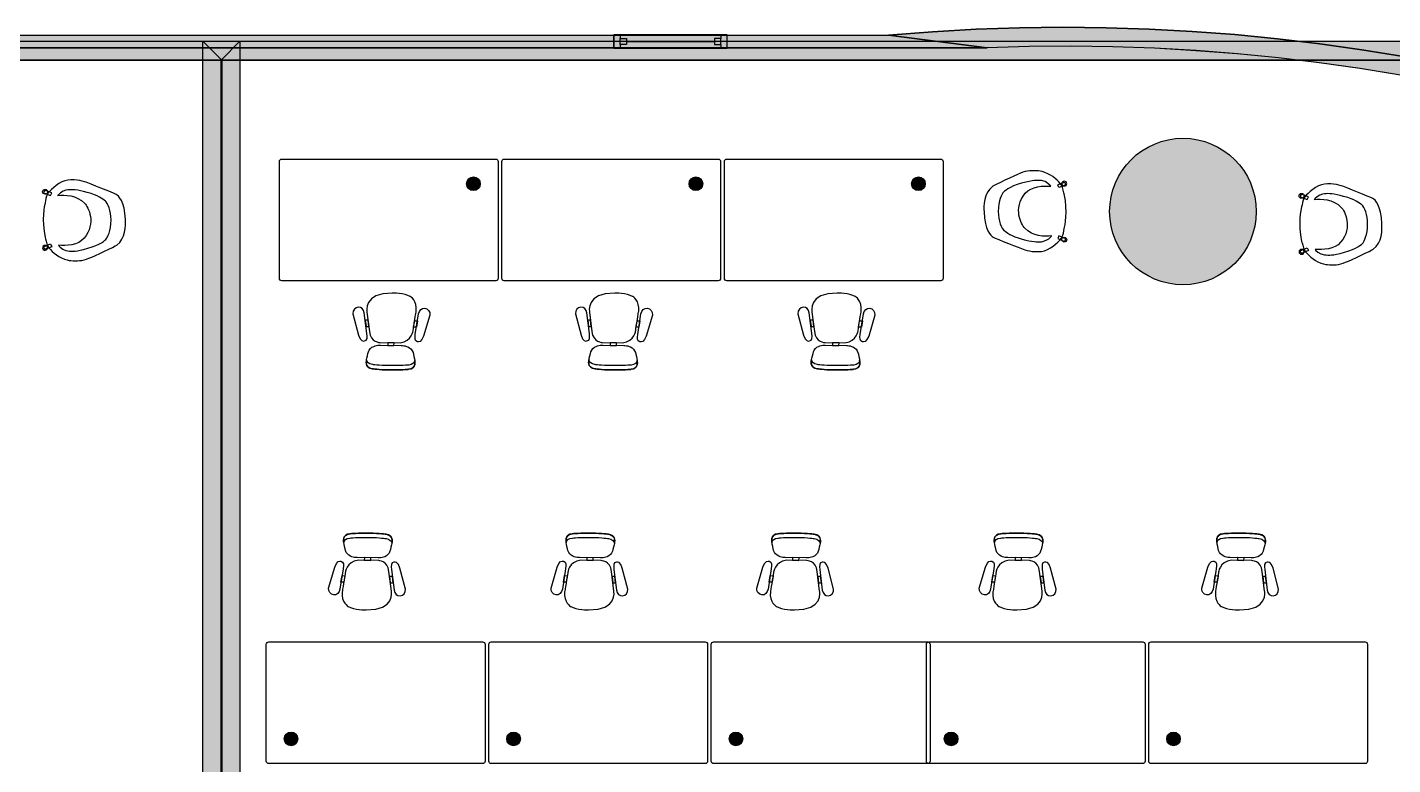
# Model space of a CAD drawing. Extents: x 452 to 33561, y 452 to 25492.
# Drawn here: x 10357 to 21181, y 19645 to 25492 of the extents above; entities that cross this region are included whole.
import ezdxf

# ---------------------------------------------------------------- set-up
doc = ezdxf.new("R2010")
doc.units = 0
doc.header["$MEASUREMENT"] = 0
doc.layers.get('0').update_dxf_attribs({"linetype": 'CONTINUOUS'})
for name, color, linetype in [('BUILDING_ENVELOPE', 7, 'CONTINUOUS'), ('FURNITURE', 7, 'CONTINUOUS'), ('MOVABLE_FURNISHINGS', 7, 'CONTINUOUS')]:
    doc.layers.add(name, color=color, linetype=linetype)

msp = doc.modelspace()

# ---------------------------------------------------------------- hatches: boundary and pattern name
at = {"layer": 'BUILDING_ENVELOPE'}
for points in [[(17185, 25429, -0.357264), (33558, 14299), (33458, 14105, 0.346186), (17965, 25329)], [(452, 25382), (12043, 25382), (11893, 25232), (602, 25232)], [(465, 25429), (17185, 25429), (17965, 25329), (565, 25329)], [(11750, 25382), (21397, 25382), (21247, 25232), (11900, 25232)], [(11750, 6582), (11750, 25382), (11900, 25232), (11900, 6732)], [(12043, 25382), (12043, 6582), (11893, 6732), (11893, 25232)]]:
    msp.add_hatch(color=253, dxfattribs=at).paths.add_polyline_path(points)
at = {"layer": 'FURNITURE'}
h = msp.add_hatch(color=254, dxfattribs=at)
edge = h.paths.add_edge_path()
edge.add_arc((13894, 24251), 54, 0, 360)
h = msp.add_hatch(color=7, dxfattribs=at)
edge = h.paths.add_edge_path()
edge.add_arc((13894, 24251), 37.5, 0, 360)
h = msp.add_hatch(color=254, dxfattribs=at)
edge = h.paths.add_edge_path()
edge.add_arc((15657, 24251), 54, 0, 360)
h = msp.add_hatch(color=7, dxfattribs=at)
edge = h.paths.add_edge_path()
edge.add_arc((15657, 24251), 37.5, 0, 360)
h = msp.add_hatch(color=254, dxfattribs=at)
edge = h.paths.add_edge_path()
edge.add_arc((17421, 24251), 54, 0, 360)
h = msp.add_hatch(color=7, dxfattribs=at)
edge = h.paths.add_edge_path()
edge.add_arc((17421, 24251), 37.5, 0, 360)
h = msp.add_hatch(color=254, dxfattribs=at)
edge = h.paths.add_edge_path()
edge.add_arc((12448, 19850), 54, 0, 360)
h = msp.add_hatch(color=7, dxfattribs=at)
edge = h.paths.add_edge_path()
edge.add_arc((12448, 19850), 37.5, 0, 360)
h = msp.add_hatch(color=254, dxfattribs=at)
edge = h.paths.add_edge_path()
edge.add_arc((14212, 19850), 54, 0, 360)
h = msp.add_hatch(color=7, dxfattribs=at)
edge = h.paths.add_edge_path()
edge.add_arc((14212, 19850), 37.5, 0, 360)
h = msp.add_hatch(color=254, dxfattribs=at)
edge = h.paths.add_edge_path()
edge.add_arc((15975, 19850), 54, 0, 360)
h = msp.add_hatch(color=7, dxfattribs=at)
edge = h.paths.add_edge_path()
edge.add_arc((15975, 19850), 37.5, 0, 360)
h = msp.add_hatch(color=254, dxfattribs=at)
edge = h.paths.add_edge_path()
edge.add_arc((17680, 19850), 54, 0, 360)
h = msp.add_hatch(color=7, dxfattribs=at)
edge = h.paths.add_edge_path()
edge.add_arc((17680, 19850), 37.5, 0, 360)
h = msp.add_hatch(color=254, dxfattribs=at)
edge = h.paths.add_edge_path()
edge.add_arc((19443, 19850), 54, 0, 360)
h = msp.add_hatch(color=7, dxfattribs=at)
edge = h.paths.add_edge_path()
edge.add_arc((19443, 19850), 37.5, 0, 360)
at = {"layer": 'MOVABLE_FURNISHINGS'}
h = msp.add_hatch(color=31, dxfattribs=at)
edge = h.paths.add_edge_path()
edge.add_arc((19518, 24031), 581, 0, 360)

# ---------------------------------------------------------------- linework, layer by layer
at = {"color": 7, "linetype": 'CONTINUOUS'}
for p, q in [((12939, 23220), (12983, 23052)), ((13050, 23063), (13029, 23227)), ((13050, 23234), (13069, 23081)), ((13433, 23057), (13459, 23220)), ((13549, 23210), (13499, 23044)), ((14703, 23220), (14747, 23052)), ((14813, 23063), (14793, 23227)), ((14814, 23234), (14833, 23081)), ((15197, 23057), (15222, 23220)), ((15312, 23210), (15263, 23044)), ((16466, 23220), (16510, 23052)), ((16577, 23063), (16556, 23227)), ((16577, 23234), (16597, 23081)), ((16960, 23057), (16986, 23220)), ((17076, 23210), (17027, 23044)), ((13154, 22992), (13312, 22990)), ((13156, 22971), (13322, 22969)), ((14918, 22992), (15076, 22990)), ((14919, 22971), (15086, 22969)), ((16681, 22992), (16839, 22990)), ((16683, 22971), (16850, 22969)), ((13138, 21285), (12971, 21288)), ((13140, 21264), (12982, 21266)), ((14902, 21285), (14735, 21288)), ((14903, 21264), (14745, 21266)), ((16533, 21285), (16366, 21288)), ((16534, 21264), (16376, 21266)), ((18296, 21285), (18130, 21288)), ((18298, 21264), (18140, 21266)), ((20060, 21285), (19893, 21288)), ((20061, 21264), (19903, 21266)), ((12745, 21046), (12794, 21212)), ((12861, 21199), (12835, 21036)), ((13244, 21022), (13224, 21176)), ((13244, 21193), (13265, 21030)), ((13355, 21037), (13311, 21204)), ((14509, 21046), (14558, 21212)), ((14624, 21199), (14599, 21036)), ((15007, 21022), (14988, 21176)), ((15008, 21193), (15028, 21030)), ((15118, 21037), (15074, 21204)), ((16140, 21046), (16189, 21212)), ((16255, 21199), (16230, 21036)), ((16638, 21022), (16619, 21176)), ((16639, 21193), (16659, 21030)), ((16749, 21037), (16705, 21204)), ((17903, 21046), (17952, 21212)), ((18019, 21199), (17993, 21036)), ((18402, 21022), (18382, 21176)), ((18402, 21193), (18423, 21030)), ((18513, 21037), (18469, 21204)), ((19667, 21046), (19716, 21212)), ((19782, 21199), (19757, 21036)), ((20165, 21022), (20146, 21176)), ((20166, 21193), (20186, 21030)), ((20276, 21037), (20232, 21204))]:
    msp.add_line(p, q, dxfattribs=at)
for points in [[(13059, 23170), (13036, 23170), (13043, 23119), (13065, 23119)], [(13428, 23164), (13450, 23164), (13442, 23113), (13420, 23114)], [(14822, 23170), (14800, 23170), (14806, 23119), (14828, 23119)], [(15191, 23164), (15214, 23164), (15205, 23113), (15183, 23114)], [(16586, 23170), (16563, 23170), (16570, 23119), (16592, 23119)], [(16955, 23164), (16977, 23164), (16969, 23113), (16947, 23114)], [(13265, 22991), (13214, 22991), (13214, 22970), (13264, 22969)], [(15028, 22991), (14978, 22991), (14977, 22970), (15028, 22969)], [(16792, 22991), (16741, 22991), (16741, 22970), (16791, 22969)], [(13029, 21266), (13080, 21265), (13080, 21286), (13030, 21287)], [(14793, 21266), (14843, 21265), (14844, 21286), (14793, 21287)], [(16424, 21266), (16474, 21265), (16475, 21286), (16424, 21287)], [(18187, 21266), (18238, 21265), (18238, 21286), (18188, 21287)], [(19951, 21266), (20001, 21265), (20002, 21286), (19951, 21287)], [(12866, 21092), (12844, 21092), (12852, 21144), (12874, 21143)], [(13235, 21086), (13258, 21086), (13251, 21137), (13229, 21137)], [(14630, 21092), (14607, 21092), (14616, 21144), (14638, 21143)], [(14999, 21086), (15021, 21086), (15015, 21137), (14993, 21137)], [(16261, 21092), (16238, 21092), (16247, 21144), (16269, 21143)], [(16630, 21086), (16652, 21086), (16646, 21137), (16624, 21137)], [(18024, 21092), (18002, 21092), (18010, 21144), (18032, 21143)], [(18393, 21086), (18416, 21086), (18409, 21137), (18387, 21137)], [(19788, 21092), (19766, 21092), (19774, 21144), (19796, 21143)], [(20157, 21086), (20179, 21086), (20173, 21137), (20151, 21137)]]:
    msp.add_lwpolyline(points, close=True, dxfattribs=at)
for points in [[(13250, 23385), (13018, 23388), (13050, 23234), (13050, 23234)], [(13392, 23358), (13349, 23383), (13250, 23385), (13250, 23385)], [(15014, 23385), (14781, 23388), (14814, 23234), (14814, 23234)], [(15156, 23358), (15112, 23383), (15014, 23385), (15014, 23385)], [(16777, 23385), (16545, 23388), (16577, 23234), (16577, 23234)], [(16919, 23358), (16876, 23383), (16777, 23385), (16777, 23385)], [(12981, 23274), (12956, 23272), (12937, 23248), (12939, 23220)], [(13029, 23227), (13024, 23254), (13006, 23276), (12981, 23274)], [(13440, 23240), (13451, 23324), (13392, 23358), (13392, 23358)], [(14745, 23274), (14720, 23272), (14701, 23248), (14703, 23220)], [(14793, 23227), (14788, 23254), (14770, 23276), (14745, 23274)], [(15204, 23240), (15214, 23324), (15156, 23358), (15156, 23358)], [(16508, 23274), (16483, 23272), (16465, 23248), (16466, 23220)], [(16556, 23227), (16552, 23254), (16533, 23276), (16508, 23274)], [(16967, 23240), (16978, 23324), (16919, 23358), (16919, 23358)], [(13416, 23089), (13419, 23114), (13440, 23240), (13440, 23240)], [(13459, 23220), (13464, 23247), (13483, 23268), (13508, 23265)], [(13508, 23265), (13533, 23263), (13551, 23238), (13549, 23210)], [(15180, 23089), (15183, 23114), (15204, 23240), (15204, 23240)], [(15222, 23220), (15228, 23247), (15247, 23268), (15272, 23265)], [(15272, 23265), (15297, 23263), (15315, 23238), (15312, 23210)], [(16943, 23089), (16947, 23114), (16967, 23240), (16967, 23240)], [(16986, 23220), (16991, 23247), (17011, 23268), (17035, 23265)], [(17035, 23265), (17060, 23263), (17078, 23238), (17076, 23210)], [(13031, 23005), (13055, 23009), (13052, 23032), (13050, 23063)], [(13069, 23081), (13078, 22993), (13154, 22992), (13154, 22992)], [(13312, 22990), (13409, 23003), (13416, 23089), (13416, 23089)], [(13450, 22999), (13426, 23004), (13430, 23027), (13433, 23057)], [(14794, 23005), (14819, 23009), (14815, 23032), (14813, 23063)], [(14833, 23081), (14841, 22993), (14918, 22992), (14918, 22992)], [(15076, 22990), (15173, 23003), (15180, 23089), (15180, 23089)], [(15214, 22999), (15190, 23004), (15194, 23027), (15197, 23057)], [(16558, 23005), (16582, 23009), (16579, 23032), (16577, 23063)], [(16597, 23081), (16605, 22993), (16681, 22992), (16681, 22992)], [(16839, 22990), (16936, 23003), (16943, 23089), (16943, 23089)], [(16977, 22999), (16953, 23004), (16957, 23027), (16960, 23057)], [(12983, 23052), (12998, 23000), (13021, 23003), (13031, 23005)], [(13061, 22918), (13069, 22940), (13084, 22954), (13103, 22962)], [(13103, 22962), (13117, 22968), (13132, 22971), (13147, 22971)], [(13147, 22971), (13150, 22971), (13153, 22971), (13156, 22971)], [(13322, 22969), (13325, 22968), (13328, 22968), (13331, 22968)], [(13331, 22968), (13346, 22968), (13361, 22964), (13375, 22958)], [(13375, 22958), (13394, 22949), (13408, 22934), (13415, 22912)], [(13499, 23044), (13483, 22993), (13460, 22997), (13450, 22999)], [(14747, 23052), (14761, 23000), (14785, 23003), (14794, 23005)], [(14825, 22918), (14833, 22940), (14847, 22954), (14867, 22962)], [(14867, 22962), (14881, 22968), (14895, 22971), (14910, 22971)], [(14910, 22971), (14913, 22971), (14916, 22971), (14919, 22971)], [(15086, 22969), (15089, 22968), (15092, 22968), (15095, 22968)], [(15095, 22968), (15110, 22968), (15124, 22964), (15138, 22958)], [(15138, 22958), (15157, 22949), (15171, 22934), (15178, 22912)], [(15263, 23044), (15247, 22993), (15223, 22997), (15214, 22999)], [(16510, 23052), (16525, 23000), (16548, 23003), (16558, 23005)], [(16589, 22918), (16596, 22940), (16611, 22954), (16630, 22962)], [(16630, 22962), (16644, 22968), (16659, 22971), (16674, 22971)], [(16674, 22971), (16677, 22971), (16680, 22971), (16683, 22971)], [(16850, 22969), (16852, 22968), (16855, 22968), (16858, 22968)], [(16858, 22968), (16873, 22968), (16888, 22964), (16902, 22958)], [(16902, 22958), (16921, 22949), (16935, 22934), (16942, 22912)], [(17027, 23044), (17010, 22993), (16987, 22997), (16977, 22999)], [(13092, 22784), (13027, 22793), (13047, 22857), (13047, 22857)], [(13046, 22855), (13043, 22844), (13034, 22792), (13092, 22784)], [(13093, 22818), (13062, 22823), (13050, 22839), (13046, 22855)], [(13047, 22857), (13048, 22864), (13058, 22910), (13061, 22918)], [(13428, 22851), (13428, 22851), (13446, 22787), (13380, 22780)], [(13380, 22780), (13439, 22786), (13431, 22838), (13428, 22849)], [(13428, 22849), (13424, 22833), (13411, 22817), (13381, 22814)], [(13415, 22912), (13418, 22904), (13427, 22858), (13428, 22851)], [(14856, 22784), (14790, 22793), (14810, 22857), (14810, 22857)], [(14810, 22855), (14807, 22844), (14797, 22792), (14856, 22784)], [(14810, 22857), (14811, 22864), (14822, 22910), (14825, 22918)], [(14856, 22818), (14826, 22823), (14814, 22839), (14810, 22855)], [(15191, 22851), (15191, 22851), (15209, 22787), (15144, 22780)], [(15144, 22780), (15202, 22786), (15194, 22838), (15192, 22849)], [(15192, 22849), (15187, 22833), (15175, 22817), (15144, 22814)], [(15178, 22912), (15181, 22904), (15191, 22858), (15191, 22851)], [(16619, 22784), (16554, 22793), (16574, 22857), (16574, 22857)], [(16573, 22855), (16571, 22844), (16561, 22792), (16619, 22784)], [(16620, 22818), (16589, 22823), (16577, 22839), (16573, 22855)], [(16574, 22857), (16575, 22864), (16586, 22910), (16589, 22918)], [(16955, 22851), (16955, 22851), (16973, 22787), (16907, 22780)], [(16907, 22780), (16966, 22786), (16958, 22838), (16955, 22849)], [(16955, 22849), (16951, 22833), (16939, 22817), (16908, 22814)], [(16942, 22912), (16945, 22904), (16954, 22858), (16955, 22851)], [(13226, 22775), (13141, 22776), (13092, 22784), (13092, 22784)], [(13092, 22784), (13092, 22784), (13141, 22776), (13226, 22775)], [(13227, 22809), (13141, 22810), (13093, 22818), (13093, 22818)], [(13380, 22780), (13380, 22780), (13312, 22774), (13226, 22775)], [(13226, 22775), (13312, 22774), (13380, 22780), (13380, 22780)], [(13381, 22814), (13381, 22814), (13312, 22808), (13227, 22809)], [(14990, 22809), (14905, 22810), (14856, 22818), (14856, 22818)], [(14990, 22775), (14904, 22776), (14856, 22784), (14856, 22784)], [(14856, 22784), (14856, 22784), (14904, 22776), (14990, 22775)], [(15144, 22814), (15144, 22814), (15076, 22808), (14990, 22809)], [(15144, 22780), (15144, 22780), (15075, 22774), (14990, 22775)], [(14990, 22775), (15075, 22774), (15144, 22780), (15144, 22780)], [(16753, 22775), (16668, 22776), (16619, 22784), (16619, 22784)], [(16619, 22784), (16619, 22784), (16668, 22776), (16753, 22775)], [(16754, 22809), (16668, 22810), (16620, 22818), (16620, 22818)], [(16907, 22780), (16907, 22780), (16839, 22774), (16753, 22775)], [(16753, 22775), (16839, 22774), (16907, 22780), (16907, 22780)], [(16908, 22814), (16908, 22814), (16839, 22808), (16754, 22809)], [(12866, 21405), (12866, 21405), (12848, 21469), (12914, 21476)], [(12914, 21476), (12855, 21470), (12863, 21418), (12866, 21407)], [(12866, 21407), (12870, 21423), (12882, 21439), (12913, 21442)], [(12913, 21442), (12913, 21442), (12982, 21449), (13067, 21447)], [(12914, 21476), (12914, 21476), (12982, 21483), (13068, 21481)], [(13068, 21481), (12982, 21483), (12914, 21476), (12914, 21476)], [(13067, 21447), (13153, 21446), (13201, 21438), (13201, 21438)], [(13068, 21481), (13153, 21480), (13202, 21472), (13202, 21472)], [(13202, 21472), (13202, 21472), (13153, 21480), (13068, 21481)], [(13201, 21438), (13232, 21434), (13244, 21417), (13248, 21401)], [(13202, 21472), (13267, 21463), (13247, 21399), (13247, 21399)], [(13248, 21401), (13250, 21412), (13260, 21464), (13202, 21472)], [(14630, 21405), (14630, 21405), (14612, 21469), (14677, 21476)], [(14677, 21476), (14619, 21470), (14627, 21418), (14629, 21407)], [(14629, 21407), (14634, 21423), (14646, 21439), (14677, 21442)], [(14677, 21476), (14677, 21476), (14746, 21483), (14831, 21481)], [(14831, 21481), (14746, 21483), (14677, 21476), (14677, 21476)], [(14677, 21442), (14677, 21442), (14745, 21449), (14831, 21447)], [(14831, 21481), (14917, 21480), (14965, 21472), (14965, 21472)], [(14965, 21472), (14965, 21472), (14917, 21480), (14831, 21481)], [(14831, 21447), (14916, 21446), (14965, 21438), (14965, 21438)], [(14965, 21472), (15030, 21463), (15011, 21399), (15011, 21399)], [(15011, 21401), (15014, 21412), (15024, 21464), (14965, 21472)], [(14965, 21438), (14995, 21434), (15007, 21417), (15011, 21401)], [(16261, 21405), (16261, 21405), (16243, 21469), (16308, 21476)], [(16308, 21476), (16250, 21470), (16258, 21418), (16260, 21407)], [(16260, 21407), (16265, 21423), (16277, 21439), (16308, 21442)], [(16308, 21476), (16308, 21476), (16377, 21483), (16462, 21481)], [(16462, 21481), (16377, 21483), (16308, 21476), (16308, 21476)], [(16308, 21442), (16308, 21442), (16376, 21449), (16462, 21447)], [(16462, 21481), (16548, 21480), (16596, 21472), (16596, 21472)], [(16596, 21472), (16596, 21472), (16548, 21480), (16462, 21481)], [(16462, 21447), (16547, 21446), (16596, 21438), (16596, 21438)], [(16596, 21472), (16661, 21463), (16642, 21399), (16642, 21399)], [(16642, 21401), (16645, 21412), (16655, 21464), (16596, 21472)], [(16596, 21438), (16626, 21434), (16638, 21417), (16642, 21401)], [(18024, 21405), (18024, 21405), (18006, 21469), (18072, 21476)], [(18072, 21476), (18013, 21470), (18021, 21418), (18024, 21407)], [(18024, 21407), (18028, 21423), (18040, 21439), (18071, 21442)], [(18071, 21442), (18071, 21442), (18140, 21449), (18225, 21447)], [(18072, 21476), (18072, 21476), (18140, 21483), (18226, 21481)], [(18226, 21481), (18140, 21483), (18072, 21476), (18072, 21476)], [(18225, 21447), (18311, 21446), (18359, 21438), (18359, 21438)], [(18226, 21481), (18311, 21480), (18360, 21472), (18360, 21472)], [(18360, 21472), (18360, 21472), (18311, 21480), (18226, 21481)], [(18359, 21438), (18390, 21434), (18402, 21417), (18406, 21401)], [(18360, 21472), (18425, 21463), (18405, 21399), (18405, 21399)], [(18406, 21401), (18408, 21412), (18418, 21464), (18360, 21472)], [(19788, 21405), (19788, 21405), (19770, 21469), (19835, 21476)], [(19835, 21476), (19777, 21470), (19785, 21418), (19787, 21407)], [(19787, 21407), (19792, 21423), (19804, 21439), (19835, 21442)], [(19835, 21476), (19835, 21476), (19904, 21483), (19989, 21481)], [(19989, 21481), (19904, 21483), (19835, 21476), (19835, 21476)], [(19835, 21442), (19835, 21442), (19903, 21449), (19989, 21447)], [(19989, 21481), (20075, 21480), (20123, 21472), (20123, 21472)], [(20123, 21472), (20123, 21472), (20075, 21480), (19989, 21481)], [(19989, 21447), (20074, 21446), (20123, 21438), (20123, 21438)], [(20123, 21472), (20189, 21463), (20169, 21399), (20169, 21399)], [(20169, 21401), (20172, 21412), (20182, 21464), (20123, 21472)], [(20123, 21438), (20154, 21434), (20165, 21417), (20169, 21401)], [(12879, 21344), (12876, 21352), (12867, 21398), (12866, 21405)], [(12919, 21299), (12900, 21307), (12886, 21322), (12879, 21344)], [(13232, 21338), (13225, 21317), (13210, 21302), (13191, 21294)], [(13247, 21399), (13246, 21392), (13235, 21347), (13232, 21338)], [(14643, 21344), (14640, 21352), (14630, 21398), (14630, 21405)], [(14683, 21299), (14664, 21307), (14650, 21322), (14643, 21344)], [(14996, 21338), (14988, 21317), (14974, 21302), (14954, 21294)], [(15011, 21399), (15010, 21392), (14999, 21347), (14996, 21338)], [(16273, 21344), (16271, 21352), (16261, 21398), (16261, 21405)], [(16314, 21299), (16295, 21307), (16281, 21322), (16273, 21344)], [(16627, 21338), (16619, 21317), (16605, 21302), (16585, 21294)], [(16642, 21399), (16641, 21392), (16630, 21347), (16627, 21338)], [(18037, 21344), (18034, 21352), (18025, 21398), (18024, 21405)], [(18077, 21299), (18058, 21307), (18044, 21322), (18037, 21344)], [(18390, 21338), (18383, 21317), (18368, 21302), (18349, 21294)], [(18405, 21399), (18404, 21392), (18394, 21347), (18390, 21338)], [(19801, 21344), (19798, 21352), (19788, 21398), (19788, 21405)], [(19841, 21299), (19822, 21307), (19808, 21322), (19801, 21344)], [(20154, 21338), (20146, 21317), (20132, 21302), (20112, 21294)], [(20169, 21399), (20168, 21392), (20157, 21347), (20154, 21338)], [(12794, 21212), (12811, 21264), (12834, 21260), (12844, 21258)], [(12844, 21258), (12868, 21253), (12864, 21230), (12861, 21199)], [(12982, 21266), (12885, 21253), (12878, 21167), (12878, 21167)], [(12963, 21288), (12948, 21288), (12933, 21292), (12919, 21299)], [(12971, 21288), (12969, 21288), (12966, 21288), (12963, 21288)], [(13147, 21285), (13144, 21285), (13141, 21285), (13138, 21285)], [(13224, 21176), (13216, 21263), (13140, 21264), (13140, 21264)], [(13191, 21294), (13177, 21289), (13162, 21285), (13147, 21285)], [(13263, 21251), (13239, 21247), (13242, 21224), (13244, 21193)], [(13311, 21204), (13296, 21256), (13273, 21253), (13263, 21251)], [(14558, 21212), (14574, 21264), (14598, 21260), (14607, 21258)], [(14607, 21258), (14631, 21253), (14627, 21230), (14624, 21199)], [(14745, 21266), (14648, 21253), (14641, 21167), (14641, 21167)], [(14726, 21288), (14711, 21288), (14697, 21292), (14683, 21299)], [(14735, 21288), (14732, 21288), (14729, 21288), (14726, 21288)], [(14911, 21285), (14908, 21285), (14905, 21285), (14902, 21285)], [(14988, 21176), (14980, 21263), (14903, 21264), (14903, 21264)], [(14954, 21294), (14940, 21289), (14926, 21285), (14911, 21285)], [(15027, 21251), (15002, 21247), (15006, 21224), (15008, 21193)], [(15074, 21204), (15060, 21256), (15036, 21253), (15027, 21251)], [(16189, 21212), (16205, 21264), (16229, 21260), (16238, 21258)], [(16238, 21258), (16262, 21253), (16258, 21230), (16255, 21199)], [(16376, 21266), (16279, 21253), (16272, 21167), (16272, 21167)], [(16357, 21288), (16342, 21288), (16328, 21292), (16314, 21299)], [(16366, 21288), (16363, 21288), (16360, 21288), (16357, 21288)], [(16542, 21285), (16539, 21285), (16536, 21285), (16533, 21285)], [(16619, 21176), (16611, 21263), (16534, 21264), (16534, 21264)], [(16585, 21294), (16571, 21289), (16557, 21285), (16542, 21285)], [(16658, 21251), (16633, 21247), (16637, 21224), (16639, 21193)], [(16705, 21204), (16691, 21256), (16667, 21253), (16658, 21251)], [(17952, 21212), (17969, 21264), (17992, 21260), (18002, 21258)], [(18002, 21258), (18026, 21253), (18022, 21230), (18019, 21199)], [(18140, 21266), (18043, 21253), (18036, 21167), (18036, 21167)], [(18121, 21288), (18106, 21288), (18091, 21292), (18077, 21299)], [(18130, 21288), (18127, 21288), (18124, 21288), (18121, 21288)], [(18305, 21285), (18302, 21285), (18299, 21285), (18296, 21285)], [(18382, 21176), (18374, 21263), (18298, 21264), (18298, 21264)], [(18349, 21294), (18335, 21289), (18320, 21285), (18305, 21285)], [(18421, 21251), (18397, 21247), (18400, 21224), (18402, 21193)], [(18469, 21204), (18454, 21256), (18431, 21253), (18421, 21251)], [(19716, 21212), (19732, 21264), (19756, 21260), (19765, 21258)], [(19765, 21258), (19789, 21253), (19785, 21230), (19782, 21199)], [(19903, 21266), (19806, 21253), (19799, 21167), (19799, 21167)], [(19884, 21288), (19869, 21288), (19855, 21292), (19841, 21299)], [(19893, 21288), (19890, 21288), (19887, 21288), (19884, 21288)], [(20069, 21285), (20066, 21285), (20063, 21285), (20060, 21285)], [(20146, 21176), (20138, 21263), (20061, 21264), (20061, 21264)], [(20112, 21294), (20098, 21289), (20084, 21285), (20069, 21285)], [(20185, 21251), (20160, 21247), (20164, 21224), (20166, 21193)], [(20232, 21204), (20218, 21256), (20194, 21253), (20185, 21251)], [(12878, 21167), (12874, 21143), (12854, 21016), (12854, 21016)], [(14641, 21167), (14638, 21143), (14617, 21016), (14617, 21016)], [(16272, 21167), (16269, 21143), (16248, 21016), (16248, 21016)], [(18036, 21167), (18032, 21143), (18012, 21016), (18012, 21016)], [(19799, 21167), (19796, 21143), (19776, 21016), (19776, 21016)], [(12786, 20991), (12761, 20994), (12743, 21018), (12745, 21046)], [(12835, 21036), (12830, 21009), (12810, 20988), (12786, 20991)], [(12854, 21016), (12843, 20933), (12902, 20899), (12902, 20899)], [(13044, 20872), (13276, 20868), (13244, 21022), (13244, 21022)], [(13265, 21030), (13269, 21002), (13288, 20981), (13313, 20983)], [(13313, 20983), (13338, 20985), (13356, 21009), (13355, 21037)], [(14549, 20991), (14524, 20994), (14506, 21018), (14509, 21046)], [(14599, 21036), (14593, 21009), (14574, 20988), (14549, 20991)], [(14617, 21016), (14607, 20933), (14665, 20899), (14665, 20899)], [(14807, 20872), (15040, 20868), (15007, 21022), (15007, 21022)], [(15028, 21030), (15033, 21002), (15051, 20981), (15076, 20983)], [(15076, 20983), (15101, 20985), (15120, 21009), (15118, 21037)], [(16180, 20991), (16155, 20994), (16137, 21018), (16140, 21046)], [(16230, 21036), (16224, 21009), (16205, 20988), (16180, 20991)], [(16248, 21016), (16238, 20933), (16296, 20899), (16296, 20899)], [(16438, 20872), (16671, 20868), (16638, 21022), (16638, 21022)], [(16659, 21030), (16664, 21002), (16682, 20981), (16707, 20983)], [(16707, 20983), (16732, 20985), (16751, 21009), (16749, 21037)], [(17944, 20991), (17919, 20994), (17901, 21018), (17903, 21046)], [(17993, 21036), (17988, 21009), (17969, 20988), (17944, 20991)], [(18012, 21016), (18001, 20933), (18060, 20899), (18060, 20899)], [(18202, 20872), (18434, 20868), (18402, 21022), (18402, 21022)], [(18423, 21030), (18427, 21002), (18446, 20981), (18471, 20983)], [(18471, 20983), (18496, 20985), (18515, 21009), (18513, 21037)], [(19707, 20991), (19682, 20994), (19664, 21018), (19667, 21046)], [(19757, 21036), (19751, 21009), (19732, 20988), (19707, 20991)], [(19776, 21016), (19765, 20933), (19823, 20899), (19823, 20899)], [(19965, 20872), (20198, 20868), (20165, 21022), (20165, 21022)], [(20186, 21030), (20191, 21002), (20209, 20981), (20234, 20983)], [(20234, 20983), (20259, 20985), (20278, 21009), (20276, 21037)], [(12902, 20899), (12945, 20873), (13044, 20872), (13044, 20872)], [(14665, 20899), (14709, 20873), (14807, 20872), (14807, 20872)], [(16296, 20899), (16340, 20873), (16438, 20872), (16438, 20872)], [(18060, 20899), (18103, 20873), (18202, 20872), (18202, 20872)], [(19823, 20899), (19867, 20873), (19965, 20872), (19965, 20872)]]:
    msp.add_open_spline(points, degree=3, dxfattribs=at)
at = {"layer": 'BUILDING_ENVELOPE', "color": 7, "linetype": 'CONTINUOUS'}
for p, q in [((452, 25382), (12043, 25382)), ((465, 25429), (17185, 25429)), ((565, 25329), (17965, 25329)), ((11750, 25382), (21397, 25382)), ((11750, 6582), (11750, 25382)), ((12043, 25382), (12043, 6582)), ((15006, 25329), (15006, 25429)), ((15006, 25429), (15056, 25429)), ((15006, 25329), (15006, 25429)), ((15056, 25329), (15006, 25329)), ((15056, 25429), (15056, 25404)), ((15056, 25354), (15056, 25329)), ((15106, 25379), (15806, 25379)), ((15906, 25429), (15856, 25429)), ((15856, 25429), (15856, 25404)), ((15856, 25354), (15856, 25329)), ((15856, 25329), (15906, 25329)), ((15906, 25329), (15906, 25429)), ((15906, 25329), (15906, 25429)), ((602, 25232), (11893, 25232)), ((11893, 25232), (11893, 6732)), ((11900, 25232), (21247, 25232)), ((11900, 6732), (11900, 25232))]:
    msp.add_line(p, q, dxfattribs=at)
msp.add_lwpolyline([(17185, 25429, -0.357264), (33558, 14299), (33458, 14105, 0.346186), (17965, 25329)], format="xyb", close=True, dxfattribs=at)
for points in [[(452, 25382), (12043, 25382), (11893, 25232), (602, 25232)], [(465, 25429), (17185, 25429), (17965, 25329), (565, 25329)], [(11750, 25382), (21397, 25382), (21247, 25232), (11900, 25232)], [(11750, 6582), (11750, 25382), (11900, 25232), (11900, 6732)], [(12043, 25382), (12043, 6582), (11893, 6732), (11893, 25232)], [(15006, 25327), (15906, 25327), (15906, 25432), (15006, 25432)], [(15056, 25404), (15106, 25404), (15106, 25354), (15056, 25354)], [(15856, 25404), (15806, 25404), (15806, 25354), (15856, 25354)]]:
    msp.add_lwpolyline(points, close=True, dxfattribs=at)
for radius, start, end in [(15622, 16.4724, 95.1122), (15472, 15.8897, 92.2703)]:
    msp.add_arc((18577, 9869), radius, start, end, dxfattribs=at)
at = {"layer": 'FURNITURE', "color": 7, "linetype": 'CONTINUOUS'}
for p, q in [((12356, 23501), (12356, 24428)), ((12375, 24447), (14071, 24447)), ((14090, 24428), (14090, 23501)), ((14119, 23501), (14119, 24428)), ((14138, 24447), (15834, 24447)), ((15853, 24428), (15853, 23501)), ((15883, 23501), (15883, 24428)), ((15902, 24447), (17598, 24447)), ((17617, 24428), (17617, 23501)), ((18525, 24243), (18566, 24260)), ((10500, 24174), (10542, 24157)), ((10551, 24178), (10509, 24196)), ((10542, 24157), (10551, 24178)), ((18534, 24221), (18525, 24243)), ((18576, 24238), (18534, 24221)), ((20460, 24142), (20502, 24125)), ((20512, 24147), (20470, 24164)), ((20502, 24125), (20512, 24147)), ((18534, 23838), (18525, 23817)), ((18525, 23817), (18566, 23799)), ((18576, 23821), (18534, 23838)), ((10500, 23757), (10542, 23774)), ((10551, 23752), (10509, 23735)), ((10542, 23774), (10551, 23752)), ((20460, 23725), (20502, 23742)), ((20512, 23721), (20470, 23703)), ((20502, 23742), (20512, 23721)), ((14071, 23482), (12375, 23482)), ((15834, 23482), (14138, 23482)), ((17598, 23482), (15902, 23482)), ((12252, 19673), (12252, 20600)), ((12271, 20619), (13967, 20619)), ((13986, 20600), (13986, 19673)), ((14016, 19673), (14016, 20600)), ((14035, 20619), (15731, 20619)), ((15750, 20600), (15750, 19673)), ((15779, 19673), (15779, 20600)), ((15798, 20619), (17494, 20619)), ((17484, 19673), (17484, 20600)), ((17503, 20619), (19199, 20619)), ((17513, 20600), (17513, 19673)), ((19218, 20600), (19218, 19673)), ((19247, 19673), (19247, 20600)), ((19266, 20619), (20962, 20619)), ((20981, 20600), (20981, 19673)), ((13967, 19654), (12271, 19654)), ((15731, 19654), (14035, 19654)), ((17494, 19654), (15798, 19654)), ((19199, 19654), (17503, 19654)), ((20962, 19654), (19266, 19654))]:
    msp.add_line(p, q, dxfattribs=at)
for centre, radius in [((13894, 24251), 54), ((13894, 24251), 37.5), ((15657, 24251), 54), ((15657, 24251), 37.5), ((17421, 24251), 54), ((17421, 24251), 37.5), ((12448, 19850), 54), ((12448, 19850), 37.5), ((14212, 19850), 54), ((14212, 19850), 37.5), ((15975, 19850), 54), ((15975, 19850), 37.5), ((17680, 19850), 54), ((17680, 19850), 37.5), ((19443, 19850), 54), ((19443, 19850), 37.5)]:
    msp.add_circle(centre, radius, dxfattribs=at)
for points in [[(12356, 24428), (12356, 24438), (12364, 24447), (12375, 24447)], [(14071, 24447), (14081, 24447), (14090, 24438), (14090, 24428)], [(14119, 24428), (14119, 24438), (14128, 24447), (14138, 24447)], [(15834, 24447), (15845, 24447), (15853, 24438), (15853, 24428)], [(15883, 24428), (15883, 24438), (15891, 24447), (15902, 24447)], [(17598, 24447), (17608, 24447), (17617, 24438), (17617, 24428)], [(18373, 24353), (18328, 24356), (18281, 24358), (18231, 24334)], [(18448, 24331), (18415, 24346), (18385, 24353), (18373, 24353)], [(10655, 24275), (10592, 24255), (10529, 24191), (10517, 24168)], [(10824, 24263), (10793, 24275), (10718, 24292), (10655, 24275)], [(11061, 24167), (11042, 24178), (10838, 24258), (10824, 24263)], [(18231, 24334), (18179, 24316), (18025, 24239), (18010, 24231)], [(18239, 24255), (18138, 24228), (18101, 24191), (18091, 24179)], [(18398, 24276), (18355, 24280), (18339, 24282), (18239, 24255)], [(18471, 24232), (18467, 24238), (18438, 24271), (18398, 24276)], [(18557, 24236), (18550, 24251), (18502, 24306), (18448, 24331)], [(18570, 24269), (18560, 24265), (18555, 24253), (18559, 24244)], [(18566, 24260), (18566, 24260), (18580, 24268), (18586, 24255)], [(18596, 24259), (18592, 24269), (18580, 24273), (18570, 24269)], [(18586, 24255), (18592, 24241), (18576, 24238), (18576, 24238)], [(18585, 24234), (18595, 24238), (18600, 24249), (18596, 24259)], [(20785, 24231), (20754, 24243), (20679, 24260), (20616, 24243)], [(10491, 24170), (10480, 24174), (10475, 24185), (10480, 24195)], [(10480, 24195), (10484, 24205), (10496, 24209), (10506, 24205)], [(10490, 24191), (10483, 24177), (10500, 24174), (10500, 24174)], [(10509, 24196), (10509, 24196), (10496, 24204), (10490, 24191)], [(10517, 24179), (10513, 24170), (10501, 24165), (10491, 24170)], [(10517, 24168), (10507, 24150), (10501, 24120), (10498, 24099)], [(10506, 24205), (10516, 24200), (10521, 24189), (10517, 24179)], [(10598, 24157), (10655, 24165), (10746, 24163), (10812, 24096)], [(10604, 24164), (10603, 24162), (10600, 24159), (10598, 24157)], [(10680, 24203), (10664, 24201), (10619, 24187), (10604, 24164)], [(10831, 24183), (10751, 24205), (10713, 24206), (10680, 24203)], [(10976, 24114), (10951, 24132), (10926, 24157), (10831, 24183)], [(11135, 23967), (11130, 24112), (11080, 24157), (11061, 24167)], [(18010, 24231), (17937, 24180), (17939, 24072), (17941, 24028)], [(18091, 24179), (18084, 24170), (18054, 24120), (18054, 24031)], [(18264, 23899), (18236, 23928), (18168, 24055), (18268, 24176)], [(18268, 24176), (18315, 24233), (18413, 24236), (18471, 24232)], [(18577, 24171), (18577, 24172), (18562, 24223), (18557, 24236)], [(18559, 24244), (18563, 24234), (18575, 24230), (18585, 24234)], [(18577, 23896), (18583, 23917), (18608, 24028), (18577, 24171)], [(20451, 24138), (20441, 24142), (20436, 24153), (20440, 24163)], [(20440, 24163), (20444, 24173), (20456, 24177), (20466, 24173)], [(20450, 24159), (20444, 24145), (20460, 24142), (20460, 24142)], [(20470, 24164), (20470, 24164), (20457, 24172), (20450, 24159)], [(20477, 24148), (20473, 24138), (20461, 24134), (20451, 24138)], [(20477, 24136), (20468, 24118), (20462, 24089), (20459, 24068)], [(20466, 24173), (20477, 24169), (20482, 24157), (20477, 24148)], [(20616, 24243), (20553, 24223), (20490, 24159), (20477, 24136)], [(20640, 24171), (20624, 24170), (20580, 24155), (20565, 24133)], [(20792, 24151), (20712, 24173), (20674, 24175), (20640, 24171)], [(21022, 24135), (21003, 24146), (20799, 24226), (20785, 24231)], [(20937, 24083), (20912, 24100), (20887, 24125), (20792, 24151)], [(10498, 24099), (10493, 24078), (10468, 23967), (10499, 23824)], [(10812, 24096), (10840, 24067), (10907, 23940), (10808, 23819)], [(11021, 23964), (11021, 24037), (10996, 24100), (10976, 24114)], [(17941, 24028), (17946, 23883), (17996, 23838), (18014, 23828)], [(18054, 24031), (18054, 23958), (18080, 23894), (18099, 23881)], [(20459, 24068), (20453, 24046), (20428, 23936), (20459, 23793)], [(20558, 24125), (20616, 24134), (20707, 24132), (20773, 24064)], [(20565, 24133), (20563, 24130), (20561, 24128), (20558, 24125)], [(20773, 24064), (20800, 24035), (20868, 23908), (20768, 23787)], [(20982, 23932), (20982, 24005), (20956, 24069), (20937, 24083)], [(21095, 23935), (21090, 24080), (21041, 24125), (21022, 24135)], [(10985, 23816), (10991, 23825), (11021, 23875), (11021, 23964)], [(11066, 23764), (11139, 23815), (11136, 23923), (11135, 23967)], [(20946, 23784), (20952, 23793), (20982, 23843), (20982, 23932)], [(21027, 23732), (21099, 23784), (21097, 23891), (21095, 23935)], [(10499, 23824), (10499, 23823), (10513, 23772), (10519, 23759)], [(10808, 23819), (10761, 23762), (10663, 23759), (10604, 23763)], [(10837, 23740), (10937, 23767), (10975, 23804), (10985, 23816)], [(18014, 23828), (18034, 23817), (18237, 23737), (18252, 23732)], [(18099, 23881), (18124, 23863), (18149, 23838), (18244, 23812)], [(18244, 23812), (18324, 23790), (18363, 23789), (18396, 23792)], [(18478, 23838), (18420, 23830), (18329, 23832), (18264, 23899)], [(18396, 23792), (18412, 23794), (18456, 23808), (18471, 23831)], [(18420, 23720), (18484, 23740), (18546, 23804), (18559, 23827)], [(18471, 23831), (18473, 23833), (18475, 23836), (18478, 23838)], [(18570, 23790), (18560, 23795), (18555, 23806), (18559, 23816)], [(18559, 23827), (18568, 23845), (18574, 23875), (18577, 23896)], [(18559, 23816), (18563, 23825), (18575, 23830), (18585, 23825)], [(18586, 23804), (18592, 23818), (18576, 23821), (18576, 23821)], [(18585, 23825), (18595, 23821), (18600, 23810), (18596, 23800)], [(10491, 23761), (10480, 23757), (10475, 23746), (10480, 23736)], [(10480, 23736), (10484, 23726), (10496, 23722), (10506, 23726)], [(10490, 23740), (10483, 23754), (10500, 23757), (10500, 23757)], [(10509, 23735), (10509, 23735), (10496, 23727), (10490, 23740)], [(10517, 23751), (10513, 23761), (10501, 23765), (10491, 23761)], [(10506, 23726), (10516, 23730), (10521, 23742), (10517, 23751)], [(10519, 23759), (10525, 23744), (10574, 23689), (10628, 23664)], [(10604, 23763), (10608, 23757), (10638, 23724), (10678, 23719)], [(10678, 23719), (10721, 23714), (10737, 23713), (10837, 23740)], [(10845, 23661), (10897, 23679), (11050, 23756), (11066, 23764)], [(18252, 23732), (18282, 23720), (18357, 23703), (18420, 23720)], [(18566, 23799), (18566, 23799), (18580, 23791), (18586, 23804)], [(18596, 23800), (18592, 23790), (18580, 23786), (18570, 23790)], [(20451, 23729), (20441, 23725), (20436, 23714), (20440, 23704)], [(20440, 23704), (20444, 23694), (20456, 23690), (20466, 23694)], [(20450, 23708), (20444, 23722), (20460, 23725), (20460, 23725)], [(20470, 23703), (20470, 23703), (20457, 23695), (20450, 23708)], [(20477, 23720), (20473, 23729), (20461, 23734), (20451, 23729)], [(20459, 23793), (20460, 23791), (20474, 23740), (20479, 23728)], [(20466, 23694), (20477, 23699), (20482, 23710), (20477, 23720)], [(20479, 23728), (20486, 23712), (20534, 23658), (20588, 23632)], [(20768, 23787), (20721, 23730), (20624, 23727), (20565, 23731)], [(20565, 23731), (20569, 23725), (20599, 23692), (20639, 23688)], [(20639, 23688), (20681, 23683), (20697, 23682), (20798, 23708)], [(20798, 23708), (20898, 23735), (20935, 23772), (20946, 23784)], [(20806, 23629), (20857, 23647), (21011, 23724), (21027, 23732)], [(10628, 23664), (10660, 23649), (10690, 23642), (10703, 23642)], [(10703, 23642), (10748, 23639), (10795, 23637), (10845, 23661)], [(20588, 23632), (20621, 23617), (20651, 23611), (20663, 23610)], [(20663, 23610), (20708, 23607), (20755, 23605), (20806, 23629)], [(12375, 23482), (12364, 23482), (12356, 23490), (12356, 23501)], [(14090, 23501), (14090, 23490), (14081, 23482), (14071, 23482)], [(14138, 23482), (14128, 23482), (14119, 23490), (14119, 23501)], [(15853, 23501), (15853, 23490), (15845, 23482), (15834, 23482)], [(15902, 23482), (15891, 23482), (15883, 23490), (15883, 23501)], [(17617, 23501), (17617, 23490), (17608, 23482), (17598, 23482)], [(12252, 20600), (12252, 20610), (12261, 20619), (12271, 20619)], [(13967, 20619), (13978, 20619), (13986, 20610), (13986, 20600)], [(14016, 20600), (14016, 20610), (14024, 20619), (14035, 20619)], [(15731, 20619), (15741, 20619), (15750, 20610), (15750, 20600)], [(15779, 20600), (15779, 20610), (15788, 20619), (15798, 20619)], [(17484, 20600), (17484, 20610), (17492, 20619), (17503, 20619)], [(17494, 20619), (17505, 20619), (17513, 20610), (17513, 20600)], [(19199, 20619), (19209, 20619), (19218, 20610), (19218, 20600)], [(19247, 20600), (19247, 20610), (19256, 20619), (19266, 20619)], [(20962, 20619), (20973, 20619), (20981, 20610), (20981, 20600)], [(12271, 19654), (12261, 19654), (12252, 19663), (12252, 19673)], [(13986, 19673), (13986, 19663), (13978, 19654), (13967, 19654)], [(14035, 19654), (14024, 19654), (14016, 19663), (14016, 19673)], [(15750, 19673), (15750, 19663), (15741, 19654), (15731, 19654)], [(15798, 19654), (15788, 19654), (15779, 19663), (15779, 19673)], [(17503, 19654), (17492, 19654), (17484, 19663), (17484, 19673)], [(17513, 19673), (17513, 19663), (17505, 19654), (17494, 19654)], [(19218, 19673), (19218, 19663), (19209, 19654), (19199, 19654)], [(19266, 19654), (19256, 19654), (19247, 19663), (19247, 19673)], [(20981, 19673), (20981, 19663), (20973, 19654), (20962, 19654)]]:
    msp.add_open_spline(points, degree=3, dxfattribs=at)
at = {"layer": 'MOVABLE_FURNISHINGS', "color": 7, "linetype": 'CONTINUOUS'}
msp.add_circle((19518, 24031), 581, dxfattribs=at)

doc.saveas('drawing.dxf')
